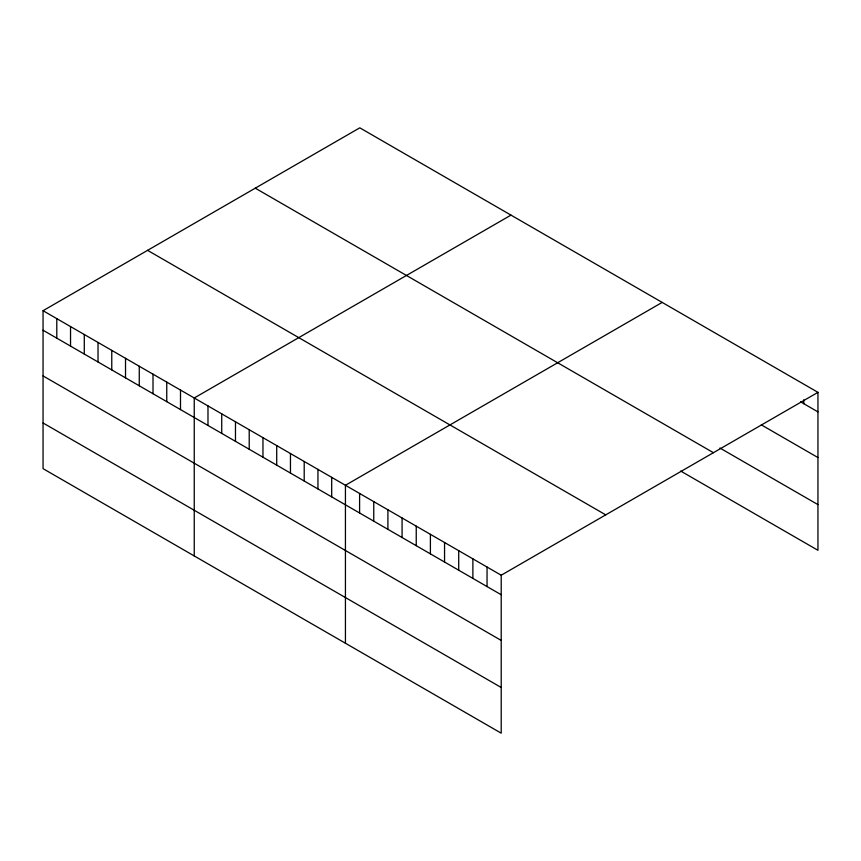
<?xml version="1.0" encoding="UTF-8"?>
<svg xmlns="http://www.w3.org/2000/svg" width="861" height="861" viewBox="0 0 861 861"><rect width="100%" height="100%" fill="white"/><g stroke="black" fill="none" stroke-linecap="round" stroke-linejoin="round"><path stroke-width="1.29" d="M43.05 310.703L501.21 575.213L501.21 733.174L43.05 468.653L43.05 310.703L359.79 127.826L817.95 392.347L817.95 550.297L680.696 471.053M510.982 215.121L194.242 397.986L194.242 555.948M662.174 302.405L345.433 485.281L345.433 643.242M501.21 575.213L817.95 392.347M800.526 401.818L817.95 411.881M761.307 424.85L817.95 457.557M719.914 448.021L817.95 504.621M255.265 188.172L713.425 452.692M147.575 250.347L605.735 514.867M43.05 330.237L501.21 594.747M43.05 375.913L501.21 640.423M43.05 422.977L501.21 687.487M803.787 399.795L803.787 403.701M487.046 567.033L487.046 586.567M472.883 558.864L472.883 578.398M458.719 550.685L458.719 570.219M444.556 542.505L444.556 562.039M430.403 534.337L430.403 553.871M416.24 526.157L416.24 545.691M402.076 517.978L402.076 537.512M387.913 509.809L387.913 529.343M373.76 501.629L373.76 521.163M359.597 493.45L359.597 512.984M331.689 477.338L331.689 496.872M317.946 469.406L317.946 488.94M304.202 461.474L304.202 481.008M290.458 453.532L290.458 473.076M276.715 445.6L276.715 465.134M262.96 437.668L262.96 457.202M249.216 429.725L249.216 449.27M235.473 421.793L235.473 441.327M221.729 413.861L221.729 433.395M207.985 405.918L207.985 425.463M180.498 390.055L180.498 409.588M166.754 382.123L166.754 401.656M153.01 374.18L153.01 393.714M139.267 366.248L139.267 385.782M125.523 358.316L125.523 377.85M111.769 350.373L111.769 369.907M98.025 342.441L98.025 361.975M84.281 334.509L84.281 354.043M70.537 326.567L70.537 346.1M56.794 318.635L56.794 338.169"/></g></svg>
